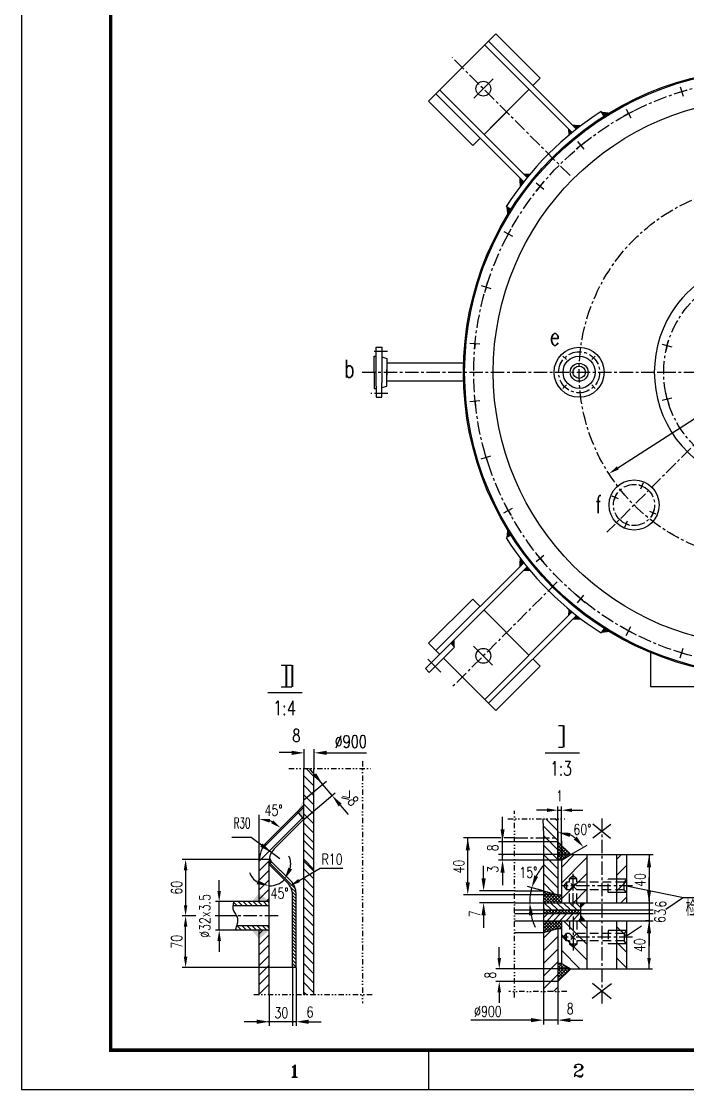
# Model space of a CAD drawing. Extents: x 0 to 1476, y -3 to 841.
# Drawn here: x 0 to 186.4, y 0 to 298.6 of the extents above; entities that cross this region are included whole.
import ezdxf
from ezdxf.enums import TextEntityAlignment as Align

# ---------------------------------------------------------------- set-up
doc = ezdxf.new("R2010")
doc.units = 0
doc.header["$LTSCALE"] = 3
doc.header["$MEASUREMENT"] = 0
for name, pattern in [('CENTER', [2, 1.25, -0.25, 0.25, -0.25]), ('DASHED', [1.2, 0.8, -0.4]), ('DIVIDE', [1.25, 0.5, -0.25, 0, -0.25, 0, -0.25])]:
    doc.linetypes.add(name, pattern=pattern)
doc.layers.get('0').update_dxf_attribs({"linetype": 'CONTINUOUS'})
doc.layers.get('DEFPOINTS').update_dxf_attribs({"linetype": 'CONTINUOUS'})
for name, color, linetype in [('1', 2, 'CONTINUOUS'), ('2', 1, 'CONTINUOUS'), ('3', 2, 'CENTER'), ('4', 2, 'CENTER'), ('5', 4, 'DASHED'), ('6', 6, 'DIVIDE'), ('BORDER', 7, 'CONTINUOUS')]:
    doc.layers.add(name, color=color, linetype=linetype)
doc.styles.add('HZTXT', font='romans', dxfattribs={"width": 0.75, "bigfont": 'HZTXT'})
doc.styles.get("Standard").update_dxf_attribs({"font": 'simplex', "width": 0.75, "bigfont": 'hztxt'})
doc.dimstyles.get("Standard").update_dxf_attribs({"dimtxt": 3, "dimasz": 3, "dimexe": 1, "dimexo": 0.06, "dimgap": 1, "dimtad": 1, "dimzin": 0, "dimtxsty": 'STANDARD', "dimcen": 0.09, "dimclrd": 3, "dimclre": 3, "dimclrt": 3, "dimazin": 3, "dimtfac": 0.051429, "dimtofl": 0, "dimtmove": 0, "dimatfit": 3, "dimtolj": 1, "dimtzin": 0})

# ---------------------------------------------------------------- blocks, each defined once
blk = doc.blocks.new('*D35')
at = {"color": 3, "linetype": 'BYBLOCK'}
for p, q in [((2781.56, 101.66), (2780.62, 101.66)), ((2781.62, 90.25), (2781.62, 98.66)), ((2811.47, 87.25), (2780.62, 87.25))]:
    blk.add_line(p, q, dxfattribs=at)
for points in [[(2781.12, 98.66), (2782.12, 98.66), (2781.62, 101.66)], [(2781.12, 90.25), (2782.12, 90.25), (2781.62, 87.25)]]:
    blk.add_solid(points, dxfattribs=at)
at = {"layer": 'DEFPOINTS', "color": 0, "linetype": 'BYBLOCK'}
for p in [(2781.62, 101.66), (2781.62, 101.66), (2811.53, 87.25)]:
    blk.add_point(p, dxfattribs=at)
at = {"color": 3, "linetype": 'BYBLOCK', "insert": (2779.12, 94.46), "char_height": 3, "attachment_point": 5, "rotation": 90}
blk.add_mtext('\\A1;70', dxfattribs=at)
blk = doc.blocks.new('*D34')
at = {"color": 3, "linetype": 'BYBLOCK'}
for p, q in [((2791.02, 108.66), (2791.02, 111.66)), ((2794.97, 105.66), (2790.02, 105.66)), ((2791.02, 97.66), (2791.02, 105.66)), ((2795.76, 97.66), (2790.02, 97.66)), ((2791.02, 94.66), (2791.02, 91.66))]:
    blk.add_line(p, q, dxfattribs=at)
for points in [[(2790.52, 108.66), (2791.52, 108.66), (2791.02, 105.66)], [(2790.52, 94.66), (2791.52, 94.66), (2791.02, 97.66)]]:
    blk.add_solid(points, dxfattribs=at)
at = {"layer": 'DEFPOINTS', "color": 0, "linetype": 'BYBLOCK'}
for p in [(2791.02, 105.66), (2795.03, 105.66), (2795.82, 97.66)]:
    blk.add_point(p, dxfattribs=at)
at = {"color": 3, "linetype": 'BYBLOCK', "insert": (2787.02, 101.66), "char_height": 3, "attachment_point": 5, "rotation": 90}
blk.add_mtext('\\A1;∅32x3.5', dxfattribs=at)
blk = doc.blocks.new('*D2')
at = {"color": 3, "linetype": 'BYBLOCK'}
for p, q in [((3068.38, 80.27), (3068.38, 83.27)), ((3088.31, 77.27), (3067.38, 77.27)), ((3084.75, 73.7), (3067.38, 73.7)), ((3068.38, 70.7), (3068.38, 67.7))]:
    blk.add_line(p, q, dxfattribs=at)
for points in [[(3067.88, 80.27), (3068.88, 80.27), (3068.38, 77.27)], [(3067.88, 70.7), (3068.88, 70.7), (3068.38, 73.7)]]:
    blk.add_solid(points, dxfattribs=at)
at = {"layer": 'DEFPOINTS', "color": 0, "linetype": 'BYBLOCK'}
for p in [(3088.37, 77.27), (3068.38, 73.7), (3084.81, 73.7)]:
    blk.add_point(p, dxfattribs=at)
at = {"color": 3, "linetype": 'BYBLOCK', "insert": (3065.88, 75.48), "char_height": 3, "attachment_point": 5, "rotation": 90}
blk.add_mtext('\\A1;8', dxfattribs=at)
blk = doc.blocks.new('*D1')
at = {"color": 3, "linetype": 'BYBLOCK'}
for p, q in [((2659.79, 976.62), (2656.79, 976.62)), ((2662.79, 962.75), (2662.79, 977.62)), ((2662.79, 976.62), (2663.79, 976.62)), ((2663.79, 962.75), (2663.79, 977.62)), ((2666.79, 976.62), (2669.79, 976.62))]:
    blk.add_line(p, q, dxfattribs=at)
for points in [[(2659.79, 977.12), (2659.79, 976.12), (2662.79, 976.62)], [(2666.79, 977.12), (2666.79, 976.12), (2663.79, 976.62)]]:
    blk.add_solid(points, dxfattribs=at)
at = {"layer": 'DEFPOINTS', "color": 0, "linetype": 'BYBLOCK'}
for p in [(2663.79, 976.62), (2662.79, 962.69), (2663.79, 962.69)]:
    blk.add_point(p, dxfattribs=at)
at = {"color": 3, "linetype": 'BYBLOCK', "insert": (2663.29, 980.62), "char_height": 3, "attachment_point": 5}
blk.add_mtext('\\A1;1', dxfattribs=at)
blk = doc.blocks.new('*D36')
at = {"color": 3, "linetype": 'BYBLOCK'}
blk.add_line((2896.79, 270.6), (2980.04, 324.08), dxfattribs=at)
for points in [[(2979.77, 324.5), (2980.31, 323.66), (2982.57, 325.7)], [(2896.52, 271.02), (2897.06, 270.18), (2894.27, 268.98)]]:
    blk.add_solid(points, dxfattribs=at)
at = {"layer": 'DEFPOINTS', "color": 0, "linetype": 'BYBLOCK'}
for p in [(2982.57, 325.7), (2894.27, 268.98)]:
    blk.add_point(p, dxfattribs=at)
at = {"color": 3, "linetype": 'BYBLOCK', "insert": (2955.81, 312.39), "char_height": 3, "attachment_point": 5, "rotation": 32.7153}
blk.add_mtext('\\A1;∅630', dxfattribs=at)

msp = doc.modelspace()

# ---------------------------------------------------------------- hatches: boundary and pattern name
at = {"layer": '1'}
h = msp.add_hatch(dxfattribs=at)
h.set_pattern_fill('ANSI31', color=256, scale=15, angle=90, style=0)
h.set_pattern_definition([(135, (-2934.701, -43.4647), (-1.3258252, -1.3258252), [])])
edge = h.paths.add_edge_path()
edge.add_line((146.04836, 72.32263), (146.04836, 70.38475))
edge.add_line((146.04836, 70.38475), (150.06836, 70.38475))
edge.add_line((150.06836, 70.38475), (150.06836, 72.34799))
edge.add_ellipse((-156.15012, 72.34799), major_axis=(-306.21848, 0), ratio=0.508196721, start_angle=180, end_angle=181.221454)
edge.add_line((149.99877, 75.66529), (145.97415, 75.66529))
edge.add_ellipse((-155.15014, 72.32263), major_axis=(-301.1985, 0), ratio=0.5, start_angle=180, end_angle=181.2718253, ccw=False)
h.paths.add_polyline_path([(150.06836, 69.30151), (150.06836, 70.38475), (146.04836, 70.38475), (146.04836, 69.30151)])
h.paths.add_polyline_path([(146.04836, 69.30151), (146.04836, 65.6875), (150.06836, 65.6875), (150.06836, 69.30151)])
h.paths.add_polyline_path([(150.06836, 64.1875), (150.06836, 65.6875), (146.04836, 65.6875), (146.04836, 64.1875)])
h.paths.add_polyline_path([(150.06836, 64.1875), (146.04836, 64.1875), (146.04836, 55.54979), (150.06836, 54.47264)])
h = msp.add_hatch(dxfattribs=at)
h.set_pattern_fill('ANSI31', color=256, scale=15, style=0)
h.set_pattern_definition([(135, (3168.8566, -790.1015), (1.3258252, 1.3258252), [])])
h.paths.add_polyline_path([(79.03167, 26.5539), (81.84389, 26.5539), (81.84389, 69.71498), (79.03167, 69.71498)])
h.paths.add_polyline_path([(74.30657, 62.07631), (80.29458, 65.63228), (82.59229, 61.7631), (76.60427, 58.20713)], flags=9)
h = msp.add_hatch(dxfattribs=at)
h.set_pattern_fill('ANSI37', color=256, scale=5, angle=90, style=0)
h.set_pattern_definition([(135, (-2946.2741, -889.7728), (-0.44194174, -0.44194174), []), (225, (-2946.2741, -889.7728), (0.44194174, -0.44194174), [])])
h.paths.add_polyline_path([(150.06836, 45.01736), (151.06833, 45.01736), (151.06833, 47.2325), (146.04836, 47.2325), (146.04836, 43.94021)])
h.paths.add_polyline_path([(150.06836, 54.47264), (146.04836, 54.47264), (146.04836, 52.2575), (151.06833, 52.2575), (151.06833, 54.47264)])
h.paths.add_polyline_path([(146.04836, 55.54979), (146.04836, 54.47264), (150.06836, 54.47264)])
h.paths.add_polyline_path([(150.06836, 65.6875), (150.06836, 64.1875), (151.06833, 64.1875), (153.66641, 65.6875)])
h.paths.add_polyline_path([(150.06836, 69.30151), (150.06836, 66.97515), (150.06836, 65.6875), (153.66641, 65.6875)])
h = msp.add_hatch(dxfattribs=at)
h.set_pattern_fill('ANSI31', color=256, scale=25, style=0)
h.set_pattern_definition([(45, (-2946.274, -891.7828), (-2.2097087, 2.2097087), [])])
h.paths.add_polyline_path([(158.21533, 65.6875), (153.66641, 65.6875), (151.06833, 64.1875), (151.06833, 52.2575), (158.21533, 52.2575)])
h.paths.add_polyline_path([(169.26036, 65.6875), (166.502, 65.6875), (166.502, 52.2575), (169.26036, 52.2575)])
h = msp.add_hatch(dxfattribs=at)
h.set_pattern_fill('ANSI31', color=256, scale=8, angle=90, style=0)
h.set_pattern_definition([(135, (-2735.6809, -53.1102), (-0.70710678, -0.70710678), [])])
edge = h.paths.add_edge_path()
edge.add_spline(control_points=[(59.34991, 52.55288), (59.27977, 52.14952), (59.20963, 51.74615), (59.18141, 51.35288)], knot_values=[0, 0, 0, 0, 1.159428465, 1.159428465, 1.159428465, 1.159428465], degree=3, periodic=0)
edge.add_line((59.18141, 51.35288), (69.34514, 51.35288))
edge.add_line((69.34514, 51.35288), (69.34514, 52.55288))
edge.add_line((69.34514, 52.55288), (59.34991, 52.55288))
edge = h.paths.add_edge_path()
edge.add_line((69.34514, 44.55288), (69.34514, 45.75288))
edge.add_line((69.34514, 45.75288), (60.18412, 45.75288))
edge.add_spline(control_points=[(60.18412, 45.75288), (60.06289, 45.35801), (59.92694, 44.95657), (59.81611, 44.55288)], knot_values=[7.189163258, 7.189163258, 7.189163258, 7.189163258, 8.366320931, 8.366320931, 8.366320931, 8.366320931], degree=3, periodic=0)
edge.add_line((59.81611, 44.55288), (69.34514, 44.55288))
h = msp.add_hatch(dxfattribs=at)
h.set_pattern_fill('ANSI31', color=256, scale=10, angle=90, style=0)
h.set_pattern_definition([(135, (-2934.7009, -43.4647), (-0.8838835, -0.8838835), [])])
h.paths.add_polyline_path([(156.39849, 50.2475), (156.39849, 52.2575), (146.04836, 52.2575), (146.04836, 50.2475)])
h = msp.add_hatch(dxfattribs=at)
h.set_pattern_fill('ANSI37', color=256, scale=5, style=0)
h.set_pattern_definition([(45, (-2934.70093, -43.4647), (-0.44194174, 0.44194174), []), (135, (-2934.70093, -43.4647), (-0.44194174, -0.44194174), [])])
h.paths.add_polyline_path([(156.39849, 49.2425), (156.39849, 50.18204), (156.39849, 50.2475), (155.31164, 50.2475), (146.04836, 50.2475), (146.04836, 49.2425)])
h = msp.add_hatch(dxfattribs=at)
h.set_pattern_fill('ANSI31', color=256, scale=10, style=0)
h.set_pattern_definition([(45, (-2934.7009, -43.4647), (-0.8838835, 0.8838835), [])])
h.paths.add_polyline_path([(156.39849, 47.2325), (156.39849, 49.2425), (155.31164, 49.2425), (146.04836, 49.2425), (146.04836, 47.2325)])
h = msp.add_hatch(dxfattribs=at)
h.set_pattern_fill('ANSI31', color=256, scale=20, style=0)
h.set_pattern_definition([(45, (-2946.274, -889.7728), (-1.767767, 1.767767), [])])
h.paths.add_polyline_path([(150.06836, 45.01736), (146.04836, 43.94021), (146.04836, 27.42157), (150.06836, 27.42157)])
h = msp.add_hatch(dxfattribs=at)
h.set_pattern_fill('ANSI31', color=256, scale=25, angle=90, style=0)
h.set_pattern_definition([(135, (-2946.274, -889.7728), (-2.2097087, -2.2097087), [])])
h.paths.add_polyline_path([(158.21533, 47.2325), (151.06833, 47.2325), (151.06833, 35.3025), (153.66641, 33.8025), (158.21533, 33.8025)])
h.paths.add_polyline_path([(166.502, 33.8025), (169.26036, 33.8025), (169.26036, 47.2325), (166.502, 47.2325)])
h = msp.add_hatch(dxfattribs=at)
h.set_pattern_fill('ANSI37', color=256, scale=5, angle=90, style=0)
h.set_pattern_definition([(135, (-2946.2741, -884.4428), (-0.44194174, -0.44194174), []), (225, (-2946.2741, -884.4428), (0.44194174, -0.44194174), [])])
h.paths.add_polyline_path([(151.06833, 35.3025), (150.06836, 35.3025), (150.06836, 30.18848), (153.66641, 33.8025)])

# ---------------------------------------------------------------- linework, layer by layer
at = {"color": 3, "linetype": 'BYBLOCK'}
for p, q in [((75.63832, 94.24648), (72.13832, 94.24648)), ((79.13832, 89.7533), (79.13832, 95.14683)), ((81.95054, 89.7533), (81.95054, 95.14683)), ((85.45054, 94.14683), (88.95054, 94.14683)), ((88.95054, 94.14683), (96.56739, 94.14683)), ((84.26525, 85.38683), (80.59791, 89.74384)), ((79.03167, 80.98168), (85.3137, 86.26933)), ((86.92325, 82.22897), (84.26525, 85.38683)), ((79.07757, 75.62518), (87.82602, 82.98884)), ((89.17711, 79.55126), (91.43097, 76.87355)), ((134.60744, 64.1875), (134.60744, 76.30151)), ((134.60744, 69.1875), (134.60744, 72.6875)), ((150.06836, 66.97515), (150.06836, 73.10826)), ((72.28986, 64.56576), (64.32958, 70.43932)), ((134.1415, 70.38475), (123.69845, 70.38475)), ((124.87845, 57.97264), (124.87845, 70.38475)), ((150.00836, 69.30151), (133.42744, 69.30151)), ((137.89391, 70.38475), (135.09357, 70.38475)), ((153.71837, 65.7175), (158.29395, 68.35921)), ((69.29996, 64.33106), (44.93816, 64.33106)), ((153.60641, 65.6875), (133.42744, 65.6875)), ((150.00836, 64.1875), (133.42744, 64.1875)), ((169.32036, 65.6875), (176.76396, 65.6875)), ((175.58396, 65.6875), (175.58396, 55.7575)), ((45.93816, 61.33106), (45.93816, 51.55288)), ((77.72368, 58.46662), (83.56011, 61.93258)), ((129.30868, 59.04979), (129.30868, 62.54979)), ((134.60744, 62.1875), (134.60744, 58.6875)), ((134.60744, 60.6875), (134.60744, 57.1875)), ((175.58396, 55.7575), (175.58396, 59.2575)), ((175.58396, 53.7475), (175.58396, 57.2475)), ((70.75514, 54.38181), (70.93514, 54.38181)), ((70.84514, 54.29181), (70.84514, 54.47181)), ((150.00836, 54.47264), (123.69845, 54.47264)), ((137.95391, 55.54979), (128.12868, 55.54979)), ((145.9904, 55.56532), (141.60759, 56.73969)), ((175.58396, 52.7425), (175.58396, 56.2425)), ((175.58396, 54.2675), (175.58396, 45.2575)), ((137.95391, 52.2575), (128.12868, 52.2575)), ((169.32036, 52.2575), (176.76396, 52.2575)), ((48.82257, 48.55288), (44.93816, 48.55288)), ((60.1238, 48.55288), (54.25468, 48.55288)), ((129.30868, 48.7575), (129.30868, 45.2575)), ((155.31164, 50.2475), (176.76396, 50.2475)), ((155.31164, 49.2425), (176.76396, 49.2425)), ((169.32036, 47.2325), (176.76396, 47.2325)), ((175.52396, 47.2325), (174.58396, 47.2325)), ((175.58396, 47.7525), (175.58396, 44.2525)), ((175.58396, 33.8025), (175.58396, 44.2325)), ((175.58396, 43.7325), (175.58396, 40.2325)), ((75.84514, 34.08178), (75.84514, 17.80381)), ((75.84514, 34.08178), (75.84514, 17.80381)), ((76.84514, 34.08178), (76.84514, 17.80381)), ((169.32036, 33.8025), (176.58396, 33.8025)), ((146.04836, 27.36157), (146.04836, 18.25264)), ((150.06836, 27.36157), (150.06836, 18.25264)), ((69.34514, 26.4939), (69.34514, 17.80381)), ((65.84514, 18.98381), (62.34514, 18.98381)), ((76.84514, 18.98381), (68.84514, 18.98381)), ((79.34514, 18.98381), (82.84514, 18.98381)), ((80.34514, 18.98381), (83.84514, 18.98381)), ((142.54836, 19.43264), (125.7341, 19.43264)), ((150.06836, 19.43264), (146.04836, 19.43264)), ((153.56836, 19.43264), (157.06836, 19.43264))]:
    msp.add_line(p, q, dxfattribs=at)
at = {"color": 0}
for p, q in [((81.84389, 87.56839), (79.65897, 89.7533)), ((81.84389, 84.91674), (79.03167, 87.72896)), ((81.84389, 82.26509), (79.03167, 85.07731)), ((81.84389, 79.61344), (79.03167, 82.42566)), ((81.84389, 76.96179), (79.03167, 79.774)), ((81.84389, 74.31014), (79.03167, 77.12235)), ((81.84389, 71.65849), (79.03167, 74.4707)), ((81.84389, 69.00683), (79.03167, 71.81905)), ((81.84389, 61.05188), (79.03167, 63.8641))]:
    msp.add_line(p, q, dxfattribs=at)
at = {"color": 3, "linetype": 'BYBLOCK'}
for centre, radius, start, end in [((66.53292, 67.06487), 8.60355, 65.0812713, 69.9187287), ((150.06836, 63.61016), 8.3181, 54.2897754, 65.7102246), ((69.34514, 62.95288), 5.99361, 348.9527831, 22.9055663), ((69.34514, 62.95288), 5.99361, 202.0944337, 236.0472169), ((158.33536, 52.2575), 16.13786, 140.0982662, 152.5491331), ((69.34514, 62.95288), 5.99361, 270, 315), ((158.33536, 52.2575), 16.13786, 165, 180), ((158.33536, 52.2575), 16.13786, 192.4508669, 204.9017338)]:
    msp.add_arc(centre, radius, start, end, dxfattribs=at)
for points in [[(75.63832, 94.73017), (75.63832, 93.5635), (79.13832, 94.14683)], [(85.45054, 94.73017), (85.45054, 93.5635), (81.95054, 94.14683)], [(82.45768, 88.44019), (81.56511, 87.6889), (84.26525, 85.38683)], [(89.62339, 79.9269), (88.73082, 79.17562), (86.92325, 82.22897)], [(69.3998, 74.65304), (69.57414, 75.63772), (66.53292, 75.66842)], [(70.44437, 75.27726), (69.87137, 74.45771), (72.61655, 73.1485)], [(134.0241, 72.80151), (135.19077, 72.80151), (134.60744, 69.30151)], [(153.3673, 70.62164), (153.61275, 71.7622), (150.06836, 71.92826)], [(67.49225, 68.83065), (66.79957, 67.89188), (69.96224, 66.28321)], [(124.29511, 66.88475), (125.46178, 66.88475), (124.87845, 70.38475)], [(155.35603, 70.75571), (154.491, 69.97287), (157.27204, 67.76921)], [(45.43816, 61.33106), (46.43816, 61.33106), (45.93816, 64.33106)], [(134.0241, 60.6875), (135.19077, 60.6875), (134.60744, 64.1875)], [(175.00062, 62.1875), (176.16729, 62.1875), (175.58396, 65.6875)], [(74.71274, 62.07847), (75.74262, 61.53033), (73.58326, 58.71476)], [(144.55828, 59.48567), (143.47076, 59.90804), (142.74738, 56.43428)], [(65.82733, 57.42328), (66.16797, 58.53911), (69.34514, 56.95927)], [(77.46837, 58.89653), (77.97898, 58.03671), (75.14422, 56.93482)], [(124.29511, 57.97264), (125.46178, 57.97264), (124.87845, 54.47264)], [(128.72535, 59.04979), (129.89201, 59.04979), (129.30868, 55.54979)], [(175.00062, 55.7575), (176.16729, 55.7575), (175.58396, 52.2575)], [(175.00062, 55.7575), (176.16729, 55.7575), (175.58396, 52.2575)], [(45.43816, 51.55288), (46.43816, 51.55288), (45.93816, 48.55288)], [(128.72535, 48.7575), (129.89201, 48.7575), (129.30868, 52.2575)], [(141.99715, 48.71488), (143.15693, 48.8414), (142.1975, 52.2575)], [(175.00062, 43.7325), (176.16729, 43.7325), (175.58396, 47.2325)], [(175.08396, 44.2325), (176.08396, 44.2325), (175.58396, 47.2325)], [(175.08396, 36.8025), (176.08396, 36.8025), (175.58396, 33.8025)], [(65.84514, 19.56715), (65.84514, 18.40048), (69.34514, 18.98381)], [(80.34514, 19.56715), (80.34514, 18.40048), (76.84514, 18.98381)], [(142.54836, 20.01597), (142.54836, 18.84931), (146.04836, 19.43264)], [(153.56836, 20.01597), (153.56836, 18.84931), (150.06836, 19.43264)]]:
    msp.add_solid(points, dxfattribs=at)
at = {"layer": '1'}
for p, q in [((126.61405, 277.20256), (131.96272, 282.55123)), ((152.46997, 204.09338), (151.50136, 205.06198)), ((159.57627, 204.09338), (160.54488, 205.06198)), ((152.46997, 196.98707), (151.50136, 196.01847)), ((159.57627, 196.98707), (160.54488, 196.01847)), ((131.83473, 118.65722), (126.48606, 124.00588)), ((113.71115, 120.34284), (117.37527, 116.67872)), ((91.57691, 81.08189), (89.59833, 81.53254)), ((67.29362, 67.2496), (79.03167, 78.98764)), ((66.53292, 63.95858), (66.53292, 76.83742)), ((66.53292, 63.83724), (79.03167, 76.33599)), ((64.32958, 70.43932), (58.83781, 70.43932)), ((66.53292, 61.18559), (68.30021, 62.95288)), ((68.30021, 62.95288), (69.34514, 63.99781)), ((75.64367, 58.04736), (69.34514, 64.34589)), ((76.65878, 56.14836), (69.34514, 63.46201)), ((66.53292, 58.53394), (69.34514, 61.34616)), ((83.56011, 61.93258), (89.9329, 61.93258)), ((66.53292, 55.88229), (69.34514, 58.69451)), ((169.26036, 58.80389), (164.14871, 58.80389)), ((169.26036, 56.95641), (185.18395, 53.68058)), ((66.53292, 53.23064), (69.34514, 56.04286)), ((76.83669, 55.08657), (75.32901, 56.59425)), ((76.84514, 54.19424), (75.76478, 55.27459)), ((76.84514, 53.31035), (75.84514, 54.31035)), ((169.26036, 55.10893), (164.14871, 55.10893)), ((68.50681, 52.55288), (69.34514, 53.3912)), ((76.84514, 52.42647), (75.84514, 53.42647)), ((76.84514, 51.54259), (75.84514, 52.54259)), ((76.84514, 50.6587), (75.84514, 51.6587)), ((76.84514, 49.77482), (75.84514, 50.77482)), ((185.18395, 53.68058), (180.29611, 50.36499)), ((185.18395, 53.68058), (195.4917, 53.68058)), ((76.84514, 48.89094), (75.84514, 49.89094)), ((76.84514, 48.00705), (75.84514, 49.00705)), ((76.84514, 47.12317), (75.84514, 48.12317)), ((76.84514, 46.23929), (75.84514, 47.23929)), ((76.84514, 45.3554), (75.84514, 46.3554)), ((76.84514, 44.47152), (75.84514, 45.47152)), ((173.46018, 45.72793), (169.26036, 42.87905)), ((66.53292, 43.52073), (67.56506, 44.55288)), ((66.53292, 40.48738), (69.34514, 43.2996)), ((76.84514, 43.58764), (75.84514, 44.58764)), ((76.84514, 42.70375), (75.84514, 43.70375)), ((76.84514, 41.81987), (75.84514, 42.81987)), ((76.84514, 40.93599), (75.84514, 41.93599)), ((169.26036, 44.46805), (164.14871, 44.46805)), ((66.53292, 37.6638), (69.34514, 40.47602)), ((76.84514, 40.0521), (75.84514, 41.0521)), ((76.84514, 39.16822), (75.84514, 40.16822)), ((76.84514, 38.28434), (75.84514, 39.28434)), ((169.26036, 40.77309), (164.14871, 40.77309)), ((66.53292, 34.66908), (69.34514, 37.4813)), ((76.84514, 37.23486), (75.84514, 38.23486)), ((76.84514, 36.28483), (75.84514, 37.28483)), ((76.84514, 35.15383), (75.84514, 36.15383)), ((66.53292, 32.01743), (69.34514, 34.82965)), ((76.84514, 34.26995), (75.84514, 35.26995)), ((76.08941, 34.14178), (75.84514, 34.38606)), ((66.53292, 29.36578), (69.34514, 32.178)), ((66.53292, 26.71413), (69.34514, 29.52635)), ((69.02433, 26.5539), (69.34514, 26.8747))]:
    msp.add_line(p, q, dxfattribs=at)
at = {"layer": '1', "color": 2}
for p, q in [((72.66086, 118.62965), (74.02836, 118.62965)), ((74.09549, 118.62965), (75.63177, 118.62965)), ((68.93342, 111.04948), (78.57923, 111.04948)), ((72.66086, 112.62264), (74.02836, 112.62264)), ((74.09549, 112.62264), (75.63177, 112.62264)), ((150.23281, 101.75851), (151.60031, 101.75851)), ((150.23281, 95.7515), (151.60031, 95.7515)), ((146.50536, 94.17834), (156.15118, 94.17834))]:
    msp.add_line(p, q, dxfattribs=at)
at = {"layer": '1', "const_width": 0.3}
for points in [[(134.45744, 65.6875, 1), (134.75744, 65.6875, 1)], [(175.43396, 50.2475, 1), (175.73396, 50.2475, 1)], [(175.43396, 49.2425, 1), (175.73396, 49.2425, 1)], [(75.69514, 18.98381, 1), (75.99514, 18.98381, 1)]]:
    msp.add_lwpolyline(points, format="xyb", close=True, dxfattribs=at)
at = {"layer": '1'}
msp.add_open_spline([(59.34991, 52.55288), (59.19276, 51.64912), (58.91358, 50.04362), (61.10484, 47.78244), (60.1693, 45.8394), (59.81611, 44.55288)], degree=3, knots=[0, 0, 0, 0, 2.597755584, 4.614847679, 8.366320931, 8.366320931, 8.366320931, 8.366320931], dxfattribs=at)
msp.add_point((175.58396, 50.2475), dxfattribs=at)
for points in [[(162.98494, 272.12776), (162.18018, 273.3936), (164.57564, 273.11459)], [(155.25102, 268.49409), (156.78365, 269.66758), (154.01327, 269.73184)], [(154.07105, 267.55274), (152.95261, 268.67118), (152.96539, 266.63941)], [(140.5432, 253.78627), (139.3697, 252.25364), (139.30545, 255.02402)], [(141.48454, 254.96624), (140.36611, 256.08468), (142.39788, 256.0719)], [(136.90952, 246.05235), (135.64368, 246.85711), (135.9227, 244.46164)], [(136.90952, 155.0281), (135.64368, 154.22334), (135.9227, 156.61881)], [(140.5432, 147.29418), (139.3697, 148.82681), (139.30545, 146.05643)], [(141.48454, 146.11421), (140.36611, 144.99577), (142.39788, 145.00855)], [(154.07105, 133.52771), (152.95261, 132.40927), (152.96539, 134.44104)], [(155.25102, 132.58636), (156.78365, 131.41287), (154.01327, 131.34861)], [(162.98494, 128.95269), (162.18018, 127.68685), (164.57564, 127.96586)], [(121.2014, 123.70974), (120.14074, 124.7704), (121.16118, 125.79084)], [(79.03167, 75.58654), (77.21404, 77.74599), (79.03167, 80.9556)], [(69.34514, 62.95288), (70.23514, 63.47709), (69.34514, 65.48016)], [(69.34514, 52.55288), (66.53292, 54.97458), (64.45805, 52.55288)], [(156.39849, 52.2575), (158.02253, 52.2575), (156.39849, 50.68348)], [(156.39849, 47.2325), (156.39849, 49.01414), (157.85541, 47.2325)], [(69.34514, 44.55288), (66.53292, 42.13118), (64.45805, 44.55288)]]:
    msp.add_solid(points, dxfattribs=at)
at = {"layer": '2'}
for p, q in [((113.92967, 276.29858), (132.73871, 295.10762)), ((155.25102, 268.49409), (130.6881, 293.05701)), ((145.11308, 282.73325), (132.73871, 295.10762)), ((154.07105, 267.55274), (129.62744, 291.99635)), ((143.06247, 280.68264), (145.11308, 282.73325)), ((140.5432, 253.78627), (115.98028, 278.34919)), ((141.48454, 254.96624), (117.04094, 279.40985)), ((129.41531, 267.03548), (142.00181, 279.62198)), ((131.11236, 268.73254), (140.30475, 277.92492)), ((184.70245, 278.98056), (183.14233, 278.5073)), ((184.2792, 280.37582), (185.09377, 277.69053)), ((184.70245, 278.98056), (186.26257, 279.45381)), ((126.30404, 263.92421), (113.92967, 276.29858)), ((162.98494, 272.12776), (162.18018, 273.3936)), ((169.85671, 272.83125), (168.41889, 272.06272)), ((169.16939, 274.11713), (170.49218, 271.64236)), ((169.85671, 272.83125), (171.29452, 273.59978)), ((126.30404, 263.92421), (128.35465, 265.97482)), ((156.49589, 263.90384), (155.23563, 262.86957)), ((155.57092, 265.03092), (157.3511, 262.86176)), ((156.49589, 263.90384), (157.75615, 264.9381)), ((144.00637, 253.46637), (146.17552, 251.68619)), ((145.13345, 252.5414), (144.09919, 251.28114)), ((145.13345, 252.5414), (146.16772, 253.80165)), ((136.90952, 246.05235), (135.64368, 246.85711)), ((134.92016, 239.8679), (137.39493, 238.54511)), ((136.20604, 239.18058), (135.43751, 237.74277)), ((136.20604, 239.18058), (136.97457, 240.6184)), ((128.66147, 224.75809), (131.34676, 223.94351)), ((130.05673, 224.33484), (129.58347, 222.77472)), ((130.05673, 224.33484), (130.52999, 225.89496)), ((126.92184, 208.57468), (127.08164, 210.19715)), ((180.66163, 207.99871), (181.08359, 209.57348)), ((125.47082, 208.7176), (128.26342, 208.44255)), ((126.92184, 208.57468), (126.76204, 206.95221)), ((179.25327, 208.37608), (181.96377, 207.6498)), ((180.66163, 207.99871), (180.23967, 206.42394)), ((100.86706, 204.82899), (102.25416, 204.38609)), ((102.25416, 204.38609), (102.25416, 199.75265)), ((102.25416, 196.69436), (102.25416, 201.3278)), ((178.22166, 200.54022), (181.02777, 200.54022)), ((100.86706, 196.25146), (102.25416, 196.69436)), ((126.92184, 192.50577), (126.76204, 194.12824)), ((180.66163, 193.08174), (180.23967, 194.65651)), ((125.47082, 192.36285), (128.26342, 192.6379)), ((126.92184, 192.50577), (127.08164, 190.8833)), ((179.25327, 192.70437), (181.96377, 193.43065)), ((180.66163, 193.08174), (181.08359, 191.50697)), ((128.66147, 176.32236), (131.34676, 177.13694)), ((130.05673, 176.74561), (129.58347, 178.30573)), ((130.05673, 176.74561), (130.52999, 175.18549)), ((173.58899, 168.73862), (172.69219, 169.11008)), ((173.96045, 169.63541), (173.21752, 167.84182)), ((173.58899, 168.73862), (174.48578, 168.36715)), ((165.19251, 166.00361), (166.98611, 165.26068)), ((166.08931, 165.63215), (165.71784, 164.73535)), ((166.08931, 165.63215), (166.46077, 166.52895)), ((134.92016, 161.21255), (137.39493, 162.53534)), ((136.20604, 161.89987), (135.43751, 163.33768)), ((136.20604, 161.89987), (136.97457, 160.46205)), ((177.59225, 160.86747), (175.79866, 161.6104)), ((176.69545, 161.23894), (177.06692, 162.13574)), ((169.19578, 158.13247), (168.29898, 158.50394)), ((168.82431, 157.23567), (169.56724, 159.02927)), ((176.69545, 161.23894), (176.32399, 160.34214)), ((169.19578, 158.13247), (170.09257, 157.76101)), ((136.90952, 155.0281), (135.64368, 154.22334)), ((144.00637, 147.61408), (146.17552, 149.39426)), ((145.13345, 148.53905), (144.09919, 149.79931)), ((140.5432, 147.29418), (115.98028, 122.73126)), ((145.13345, 148.53905), (146.16772, 147.2788)), ((141.48454, 146.11421), (113.06161, 117.69127)), ((156.49589, 137.17661), (155.23563, 138.21088)), ((155.57092, 136.04953), (157.3511, 138.21869)), ((126.30404, 137.15624), (113.92967, 124.78187)), ((128.35465, 135.10563), (126.30404, 137.15624)), ((156.49589, 137.17661), (157.75615, 136.14235)), ((142.00181, 121.45847), (129.41531, 134.04497)), ((154.07105, 133.52771), (129.62744, 109.0841)), ((155.25102, 132.58636), (130.6881, 108.02344)), ((140.30475, 123.15553), (131.11236, 132.34791)), ((162.98494, 128.95269), (162.18018, 127.68685)), ((169.85671, 128.2492), (168.41889, 129.01773)), ((169.16939, 126.96332), (170.49218, 129.43809)), ((169.85671, 128.2492), (171.29452, 127.48067)), ((117.04094, 121.6706), (113.92967, 124.78187)), ((121.2014, 123.70974), (114.12227, 116.63061)), ((120.14074, 124.7704), (121.2014, 123.70974)), ((184.70245, 122.09989), (183.14233, 122.57315)), ((184.2792, 120.70463), (185.09377, 123.38992)), ((132.73871, 105.97283), (118.1016, 120.60994)), ((145.11308, 118.3472), (143.06247, 120.39781)), ((175.99706, 122.18285), (175.99706, 112.74176)), ((184.70245, 122.09989), (186.26257, 121.62664)), ((113.06161, 117.69127), (114.12227, 116.63061)), ((145.11308, 118.3472), (132.73871, 105.97283)), ((175.99706, 112.74176), (240.99706, 112.74176)), ((79.03167, 55.88473), (79.03167, 89.7533)), ((81.84389, 55.88473), (81.84389, 89.7533)), ((68.7294, 69.26135), (79.03167, 79.56362)), ((79.03167, 75.58654), (77.21404, 77.74599)), ((70.71793, 67.27281), (79.03167, 75.58654)), ((146.04836, 72.32263), (146.04836, 20.49204)), ((150.06836, 72.24515), (150.06836, 54.47264)), ((164.89459, 74.12266), (159.82274, 70.28111)), ((164.8281, 70.19635), (159.88922, 74.20741)), ((68.7294, 69.26135), (69.93493, 70.46688)), ((79.03167, 26.5539), (79.03167, 69.71498)), ((81.84389, 26.5539), (81.84389, 69.71498)), ((153.66641, 65.6875), (150.06836, 69.30151)), ((151.06833, 69.5175), (151.06833, 52.2575)), ((66.53292, 52.55288), (66.53292, 63.95858)), ((66.53292, 55.88473), (66.53292, 63.95858)), ((69.34514, 64.36709), (75.38067, 58.33156)), ((69.34514, 55.88473), (69.34514, 63.95858)), ((69.34514, 45.75288), (69.34514, 63.95858)), ((69.34514, 62.95288), (74.38067, 57.91735)), ((151.06833, 64.1875), (150.06836, 64.1875)), ((151.06833, 64.1875), (153.66641, 65.6875)), ((153.66641, 65.6875), (169.26036, 65.6875)), ((158.21533, 65.6875), (158.21533, 52.2575)), ((166.502, 65.6875), (166.502, 52.2575)), ((169.26036, 65.6875), (169.26036, 52.2575)), ((75.84514, 34.14178), (75.84514, 54.38181)), ((76.84514, 34.14178), (76.84514, 54.79603)), ((137.95391, 55.54979), (146.04836, 55.54979)), ((146.04836, 55.54979), (150.06836, 54.47264)), ((150.06836, 54.47264), (151.06833, 54.47264)), ((69.34514, 51.35288), (59.18141, 51.35288)), ((69.34514, 52.55288), (59.34991, 52.55288)), ((137.95391, 52.2575), (169.26036, 52.2575)), ((156.39849, 52.2575), (156.39849, 50.18204)), ((137.95391, 50.2475), (156.39849, 50.2475)), ((137.95391, 49.2425), (156.39849, 49.2425)), ((151.06833, 50.2475), (155.25164, 50.2475)), ((156.39849, 50.18204), (156.39849, 47.2325)), ((69.34514, 45.75288), (60.18412, 45.75288)), ((69.34514, 26.5539), (69.34514, 45.75288)), ((137.95391, 47.2325), (169.26036, 47.2325)), ((146.04836, 43.94021), (150.06836, 45.01736)), ((150.06836, 45.01736), (150.06836, 27.42157)), ((150.06836, 45.01736), (151.06833, 45.01736)), ((151.06833, 47.2325), (151.06833, 35.3025)), ((158.21533, 47.2325), (158.21533, 33.8025)), ((166.502, 47.2325), (166.502, 33.8025)), ((169.26036, 47.2325), (169.26036, 33.8025)), ((69.34514, 44.55288), (59.81611, 44.55288)), ((69.34514, 44.55288), (59.81611, 44.55288)), ((66.53292, 26.5539), (66.53292, 44.55288)), ((137.95391, 43.94021), (146.04836, 43.94021)), ((76.84514, 34.14178), (75.84514, 34.14178)), ((151.06833, 35.3025), (150.06836, 35.3025)), ((153.66641, 33.8025), (150.06836, 30.18848)), ((151.06833, 35.3025), (153.66641, 33.8025)), ((153.66641, 33.8025), (169.26036, 33.8025)), ((165.03299, 29.55037), (159.68433, 25.49916)), ((164.96288, 25.40978), (159.75445, 29.63976))]:
    msp.add_line(p, q, dxfattribs=at)
at = {"layer": '2', "color": 1}
for p, q in [((99.26706, 207.54022), (100.86706, 207.54022)), ((99.26706, 196.64022), (99.26706, 207.54022)), ((100.86706, 207.54022), (100.86706, 197.54022)), ((98.66706, 205.04022), (99.26706, 205.04022)), ((98.66706, 200.54022), (98.66706, 205.04022)), ((98.66706, 200.54022), (98.66706, 196.04022)), ((123.70391, 203.04022), (102.25416, 203.04022)), ((100.86706, 193.54022), (100.86706, 197.54022)), ((123.70391, 198.04022), (102.25416, 198.04022)), ((98.66706, 196.04022), (99.26706, 196.04022)), ((99.26706, 196.64022), (99.26706, 193.54022)), ((99.26706, 193.54022), (100.86706, 193.54022))]:
    msp.add_line(p, q, dxfattribs=at)
at = {"layer": '2'}
for centre, radius in [((208.49706, 200.54022), 84.83), ((208.49706, 200.54022), 84.5), ((129.22439, 279.8129), 2.08218), ((208.49706, 200.54022), 76.50084), ((156.02312, 200.54022), 7), ((156.02312, 200.54022), 4.5), ((156.02312, 200.54022), 2.5), ((156.02312, 200.54022), 1.73852), ((171.39238, 163.43554), 7), ((129.22439, 121.26755), 2.08218)]:
    msp.add_circle(centre, radius, dxfattribs=at)
for centre, radius, start, end in [((208.49706, 200.54022), 86.33, 122.446357, 147.553643), ((208.49706, 200.54022), 31.43695, 147.8659446, 80.9087901), ((208.49706, 200.54022), 31.43695, 99.0912099, 147.8222439), ((208.49706, 200.54022), 86.33, 212.446357, 237.553643), ((74.03217, 63.95858), 7.49925, 135, 180), ((74.03217, 63.95858), 4.68703, 135, 180), ((70.84514, 54.38181), 5, 0, 45), ((71.84514, 54.79603), 5, 0, 45)]:
    msp.add_arc(centre, radius, start, end, dxfattribs=at)
for centre, major_axis, ratio, end_param in [((-155.15014, 72.32263), (-301.1985, 0), 0.5, 3.163790193), ((-156.15012, 72.34799), (-306.21848, 0), 0.508196721, 3.162911048)]:
    msp.add_ellipse(centre, major_axis=major_axis, ratio=ratio, start_param=3.141592654, end_param=end_param, dxfattribs=at)
at = {"layer": '3'}
for p, q in [((153.498, 255.53929), (120.47842, 288.55887)), ((95.35129, 200.54022), (327.52266, 200.54022)), ((208.49706, 200.54022), (163.80604, 155.8492)), ((173.96045, 169.63541), (173.21752, 167.84182)), ((168.82431, 157.23567), (169.56724, 159.02927)), ((149.88222, 141.92539), (120.47842, 112.52158)), ((162.35866, 75.8179), (162.35866, 23.70673)), ((137.95391, 70.38475), (150.06836, 70.38475)), ((71.85857, 48.55288), (56.49373, 48.55288))]:
    msp.add_line(p, q, dxfattribs=at)
for centre, radius in [((208.49706, 200.54022), 81.96993), ((208.49706, 200.54022), 52.47394), ((208.49706, 200.54022), 28.81736), ((156.02312, 200.54022), 5.74), ((171.39238, 163.43554), 5.74)]:
    msp.add_circle(centre, radius, dxfattribs=at)
at = {"layer": '4', "color": 2}
for p, q in [((102.43842, 206.36687), (98.02554, 206.36687)), ((102.53098, 194.62112), (97.78897, 194.62112))]:
    msp.add_line(p, q, dxfattribs=at)
at = {"layer": '4', "linetype": 'CENTER'}
for p, q in [((154.34221, 51.17284), (154.34221, 60.34599)), ((170.93651, 56.95641), (151.07519, 56.95641)), ((154.34221, 48.40414), (154.34221, 38.89847)), ((170.93651, 42.62057), (151.07519, 42.62057))]:
    msp.add_line(p, q, dxfattribs=at)
at = {"layer": '5'}
for p, q in [((154.34221, 59.78051), (153.28651, 58.89386)), ((155.39791, 58.89386), (154.34221, 59.78051)), ((152.52604, 58.01211), (151.63939, 56.95641)), ((151.63939, 56.95641), (152.52604, 55.90071)), ((152.52604, 58.01211), (152.52604, 55.90071)), ((153.28651, 58.01211), (152.52604, 58.01211)), ((153.28651, 58.01211), (153.28651, 58.89386)), ((155.39791, 58.89386), (153.28651, 58.89386)), ((153.28651, 55.90071), (155.39791, 58.01211)), ((155.39791, 55.90071), (153.28651, 58.01211)), ((155.39791, 58.01211), (155.39791, 58.89386)), ((168.6064, 58.01211), (155.39791, 58.01211)), ((164.14871, 55.10893), (164.14871, 58.80389)), ((169.26036, 58.80389), (168.6064, 58.01211)), ((168.6064, 55.90071), (168.6064, 58.01211)), ((153.28651, 55.90071), (152.52604, 55.90071)), ((153.28651, 52.38674), (153.28651, 55.90071)), ((168.6064, 55.90071), (155.39791, 55.90071)), ((155.39791, 52.38674), (155.39791, 55.90071)), ((169.26036, 55.10893), (168.6064, 55.90071)), ((153.28651, 47.19024), (153.28651, 43.67628)), ((155.39791, 47.19024), (155.39791, 43.67628)), ((151.63939, 42.62057), (152.52604, 43.67628)), ((152.52604, 41.56487), (151.63939, 42.62057)), ((153.28651, 43.67628), (152.52604, 43.67628)), ((152.52604, 41.56487), (152.52604, 43.67628)), ((153.28651, 43.67628), (155.39791, 41.56487)), ((155.39791, 43.67628), (153.28651, 41.56487)), ((168.6064, 43.67628), (155.39791, 43.67628)), ((164.14871, 44.46805), (164.14871, 40.77309)), ((169.26036, 44.46805), (168.6064, 43.67628)), ((168.6064, 43.67628), (168.6064, 41.56487)), ((153.28651, 41.56487), (152.52604, 41.56487)), ((153.28651, 41.56487), (153.28651, 40.68312)), ((155.39791, 40.68312), (153.28651, 40.68312)), ((154.34221, 39.79647), (153.28651, 40.68312)), ((155.39791, 40.68312), (154.34221, 39.79647)), ((168.6064, 41.56487), (155.39791, 41.56487)), ((155.39791, 41.56487), (155.39791, 40.68312)), ((169.26036, 40.77309), (168.6064, 41.56487))]:
    msp.add_line(p, q, dxfattribs=at)
at = {"layer": '5', "color": 0, "linetype": 'BYBLOCK'}
for p in [(169.26036, 56.95641), (169.26036, 42.62057)]:
    msp.add_point(p, dxfattribs=at)
at = {"layer": '6'}
for p, q in [((74.84505, 89.7533), (97.80684, 89.7533)), ((95.4289, 91.78958), (95.4289, 24.19264)), ((137.95391, 25.72825), (137.95391, 77.90137)), ((136.06458, 75.66529), (151.98835, 75.66529)), ((152.5901, 27.42157), (136.38208, 27.42157)), ((65.03126, 26.5539), (98.47267, 26.5539))]:
    msp.add_line(p, q, dxfattribs=at)
at = {"layer": 'BORDER'}
for p, q in [((0, 841), (0, 0)), ((114, 0), (114, 10.5)), ((0, 0), (594, 0))]:
    msp.add_line(p, q, dxfattribs=at)
at = {"layer": 'BORDER', "color": 7}
for p, q in [((76.10474, 6.44529), (75.77139, 6.29377)), ((75.77139, 6.29377), (75.80169, 6.29377)), ((76.58961, 6.96047), (76.10474, 6.44529)), ((76.25626, 6.62712), (76.25626, 3.44514)), ((76.43809, 6.62712), (76.43809, 3.62697)), ((76.58961, 6.96047), (76.58961, 3.44514)), ((154.70045, 6.41499), (154.88228, 6.74834)), ((154.70045, 6.23316), (154.70045, 6.41499)), ((154.88228, 6.08164), (154.70045, 6.23316)), ((154.88228, 6.74834), (155.0338, 6.89986)), ((154.88228, 6.56651), (155.0338, 6.56651)), ((154.88228, 6.41499), (154.91258, 6.41499)), ((155.0338, 6.41499), (154.88228, 6.41499)), ((154.88228, 6.41499), (154.88228, 6.23316)), ((154.88228, 6.23316), (155.0338, 6.23316)), ((155.0338, 6.08164), (154.88228, 6.08164)), ((155.0338, 6.89986), (155.54898, 7.08169)), ((155.0338, 6.56651), (155.21563, 6.41499)), ((155.0338, 6.23316), (155.0338, 6.41499)), ((155.21563, 6.23316), (155.0338, 6.08164)), ((155.21563, 6.41499), (155.21563, 6.23316)), ((155.54898, 7.08169), (156.21568, 7.08169)), ((156.21568, 7.08169), (156.54903, 6.89986)), ((156.21568, 7.08169), (156.70055, 6.89986)), ((156.54903, 6.89986), (156.70055, 6.41499)), ((156.70055, 6.08164), (156.54903, 5.74829)), ((156.70055, 6.89986), (156.88238, 6.74834)), ((156.70055, 6.74834), (156.88238, 6.41499)), ((156.70055, 6.41499), (156.70055, 6.08164)), ((156.88238, 6.08164), (156.70055, 5.74829)), ((156.88238, 6.74834), (157.0339, 6.41499)), ((156.88238, 6.41499), (156.88238, 6.08164)), ((157.0339, 6.08164), (156.88238, 5.74829)), ((157.0339, 6.41499), (157.0339, 6.08164)), ((75.61987, 3.44514), (77.25631, 3.44514)), ((76.25626, 3.62697), (75.92291, 3.44514)), ((75.92291, 3.44514), (75.95322, 3.44514)), ((76.25626, 3.77849), (76.10474, 3.44514)), ((76.10474, 3.44514), (76.13504, 3.44514)), ((76.25626, 3.44514), (76.28657, 3.44514)), ((76.43809, 3.62697), (76.46839, 3.62697)), ((76.58961, 3.77849), (76.77144, 3.44514)), ((76.58961, 3.62697), (76.92296, 3.44514)), ((76.58961, 3.44514), (76.61992, 3.44514)), ((76.77144, 3.44514), (76.80174, 3.44514)), ((76.92296, 3.44514), (76.95327, 3.44514)), ((77.25631, 3.44514), (77.28662, 3.44514)), ((154.88228, 4.56641), (154.70045, 4.08154)), ((154.70045, 3.89971), (154.88228, 4.08154)), ((154.70045, 4.08154), (154.70045, 3.56636)), ((154.70045, 3.56636), (154.73075, 3.56636)), ((155.21563, 4.89976), (154.88228, 4.56641)), ((154.88228, 4.08154), (155.21563, 4.08154)), ((155.54898, 5.08159), (155.21563, 4.89976)), ((155.21563, 4.08154), (156.03385, 3.56636)), ((155.21563, 4.08154), (156.03385, 3.74819)), ((155.21563, 4.08154), (156.03385, 3.89971)), ((156.21568, 5.41494), (155.54898, 5.08159)), ((156.3672, 5.41494), (155.54898, 5.08159)), ((155.54898, 5.08159), (155.57928, 5.08159)), ((156.03385, 3.89971), (156.70055, 3.89971)), ((156.03385, 3.74819), (156.70055, 3.74819)), ((156.03385, 3.56636), (156.70055, 3.56636)), ((156.54903, 5.74829), (156.21568, 5.41494)), ((156.88238, 5.74829), (156.3672, 5.41494)), ((156.70055, 5.74829), (156.73086, 5.74829)), ((156.70055, 3.89971), (157.0339, 4.08154)), ((156.70055, 3.74819), (156.88238, 3.89971)), ((156.70055, 3.56636), (156.88238, 3.74819)), ((156.88238, 3.74819), (157.0339, 4.08154)), ((156.88238, 3.89971), (156.91268, 3.89971)), ((157.0339, 4.41489), (157.06421, 4.41489)), ((157.0339, 4.08154), (157.0339, 4.41489)), ((157.0339, 4.08154), (157.06421, 4.08154))]:
    msp.add_line(p, q, dxfattribs=at)
at = {"layer": 'BORDER', "const_width": 1}
msp.add_lwpolyline([(24.99188, 11.00812), (582.99188, 11.00812), (582.99188, 831.00812), (24.99188, 831.00812)], close=True, dxfattribs=at)
at = {"layer": 'DEFPOINTS', "color": 0, "linetype": 'BYBLOCK'}
for p in [(95.35129, 200.54022), (81.95054, 94.14683), (79.03167, 89.7533), (79.03167, 89.7533), (81.84389, 89.7533), (85.10562, 84.38842), (77.21404, 77.74599), (79.03167, 79.56362), (79.03167, 75.58654), (79.03167, 75.58654), (79.03167, 75.58654), (70.83469, 74.51576), (69.34514, 69.71498), (79.03167, 69.71498), (81.84389, 69.71498), (150.06836, 69.30151), (155.41513, 69.9822), (69.96224, 66.28321), (70.71793, 67.27281), (137.95391, 66.91515), (150.06836, 66.91515), (66.53292, 63.95858), (69.34514, 62.95288), (69.34514, 62.95288), (69.35996, 64.33106), (124.87845, 64.95192), (150.06836, 64.1875), (151.06833, 64.1875), (153.66641, 65.6875), (153.66641, 65.6875), (169.26036, 65.6875), (72.34194, 57.76226), (74.38067, 57.91735), (75.14422, 56.93482), (66.53292, 55.88473), (69.34514, 55.88473), (69.34514, 55.88473), (70.84514, 54.38181), (79.03167, 55.88473), (81.84389, 55.88473), (137.95391, 55.54979), (142.44267, 55.05981), (146.04836, 55.54979), (150.06836, 54.47264), (150.06836, 54.47264), (150.06836, 54.47264), (59.34991, 52.55288), (69.34514, 51.35288), (129.30868, 52.2575), (137.95391, 52.2575), (137.95391, 52.2575), (169.26036, 52.2575), (169.26036, 52.2575), (175.58396, 52.2575), (45.93816, 48.55288), (60.1838, 48.55288), (155.25164, 50.2475), (155.25164, 49.2425), (169.26036, 47.2325), (175.58396, 47.2325), (175.58396, 47.2325), (75.84514, 34.14178), (75.84514, 34.14178), (76.84514, 34.14178), (169.26036, 33.8025), (146.04836, 27.42157), (150.06836, 27.42157), (66.53292, 26.5539), (69.34514, 26.5539), (69.34514, 26.5539), (69.34514, 26.5539), (81.84389, 26.5539), (69.34514, 18.98381), (146.04836, 19.43264)]:
    msp.add_point(p, dxfattribs=at)

# ---------------------------------------------------------------- texts
at = {"color": 3, "linetype": 'BYBLOCK'}
for s, height, width, p in [('8', 3.5, 0.75, (76.92846, 97.25933)), ('R30', 3, 0.6, (61.74354, 73.02664))]:
    msp.add_text(s, height=height, dxfattribs=dict(at, width=width)).set_placement(p, align=Align.CENTER)
at = {"color": 3, "linetype": 'BYBLOCK', "width": 0.75}
msp.add_text('%%c900', height=3.5, dxfattribs=at).set_placement((92.14006, 97.29198), align=Align.MIDDLE)
at = {"color": 3, "linetype": 'BYBLOCK', "char_height": 3, "attachment_point": 5}
for s, insert, rotation in [('>8', (92.08068, 81.58607), 308.5904583), ('8', (131.87874, 67.61416), 90), ('40', (122.37845, 62.34813), 90), ('\\A1;3', (131.89881, 61.5661), 90), ('\\A1;15°', (141.82524, 60.71951), 0.5267813), ('40', (173.08396, 58.60522), 90), ('\\A1;60', (43.43816, 56.44197), 90), ('\\A1;6', (178.87094, 51.86131), 90), ('\\A1;7', (126.80503, 49.1444), 90), ('\\A1;6', (178.62124, 47.55868), 90), ('\\A1;3', (178.71935, 49.56718), 90), ('40', (172.95748, 40.3794), 90)]:
    msp.add_mtext(s, dxfattribs=dict(at, insert=insert, rotation=rotation))
at = {"color": 3, "linetype": 'BYBLOCK', "char_height": 3}
for s, insert, attachment_point in [('45%%d', (70.553, 78.07835), 5), ('\\A1;60°', (154.43845, 72.72662), 4), ('\\A1;R10', (86.93176, 64.40174), 5), ('45%%d', (72.23571, 54.88567), 5), ('8', (153.49512, 22.6264), 5), ('30', (72.73656, 21.48783), 5), ('6', (80.73664, 21.68889), 5), ('%%c900', (130.50486, 21.87369), 5)]:
    msp.add_mtext(s, dxfattribs=dict(at, insert=insert, attachment_point=attachment_point))
at = {"layer": '1', "color": 2}
for s, height, width, p in [('e', 5, 0.7, (147.86591, 208.03525)), ('b', 5, 0.7, (90.33778, 199.0402)), ('f', 5, 0.7, (160.59575, 161.10696)), ('1:4', 4, 0.75, (70.37877, 104.66454)), ('1:3', 4, 0.7, (147.95071, 87.7934))]:
    msp.add_text(s, height=height, dxfattribs=dict(at, width=width)).set_placement(p)
at = {"layer": '1', "style": 'HZTXT', "width": 0.7}
msp.add_text('检漏孔    ', height=4.5, dxfattribs=at).set_placement((185.82907, 48.49128))
at = {"layer": '2', "width": 0.75}
for p in [(73.33382, 112.62091), (74.93724, 112.62091), (150.90577, 95.74977)]:
    msp.add_text('I', height=6, dxfattribs=at).set_placement(p)

# ---------------------------------------------------------------- dimensions: what is measured, and where the dimension line sits
at = {"layer": '1'}
dim = msp.add_diameter_dim_2p(p1=(164.34726, 172.17987), p2=(252.64686, 228.90058), text='%%c630', dimstyle='STANDARD', dxfattribs=at)
dim.commit()
dim.dimension.update_dxf_attribs({"geometry": '*D36', "text_midpoint": (225.88802, 215.5891), "dimtype": 131, "insert": (-2729.92126, -96.79796)})
dim = msp.add_linear_dim(base=(151.06833, 78.11266), p1=(150.06836, 64.1875), p2=(151.06833, 64.1875), text='1', dimstyle='STANDARD', dxfattribs=at)
dim.commit()
dim.dimension.update_dxf_attribs({"geometry": '*D1', "text_midpoint": (150.56834, 82.11266), "insert": (-2512.72346, -898.50515)})
for base, p1, p2, text, picture, middle, set_off in [((55.34224, 52.55288), (60.13694, 44.55288), (59.34991, 52.55288), '%%c32x3.5', '*D34', (51.34224, 48.55288), (-2735.68089, -53.11024)), ((45.93816, 48.55288), (75.84514, 34.14178), (45.93816, 48.55288), '70', '*D35', (43.43816, 41.34733), (-2735.68089, -53.11024)), ((133.67551, 30.23331), (153.66641, 33.8025), (150.11299, 30.23331), '8', '*D2', (131.17551, 32.01791), (-2934.70093, -43.46473))]:
    dim = msp.add_linear_dim(base=base, p1=p1, p2=p2, angle=90, text=text, dimstyle='STANDARD', dxfattribs=at)
    dim.commit()
    dim.dimension.update_dxf_attribs({"geometry": picture, "text_midpoint": middle, "insert": set_off})

doc.saveas('drawing.dxf')
